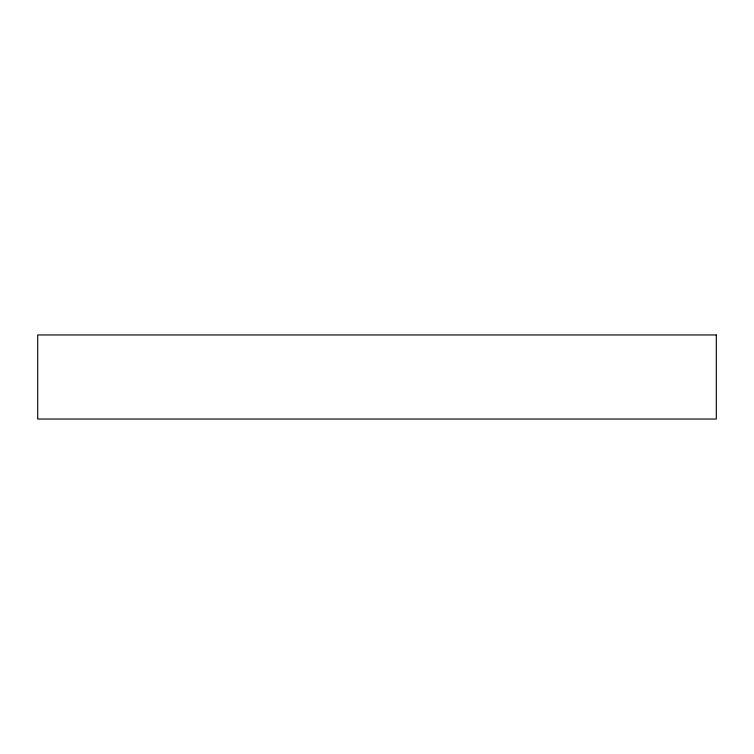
<?xml version="1.0" encoding="UTF-8"?>
<svg xmlns="http://www.w3.org/2000/svg" width="754" height="754" viewBox="0 0 754 754"><rect width="100%" height="100%" fill="white"/><g stroke="black" fill="none" stroke-linecap="round" stroke-linejoin="round"><path stroke-width="1.13" d="M716.3 334.964L37.7 334.964L37.7 419.036L716.3 419.036L716.3 334.964"/></g></svg>
